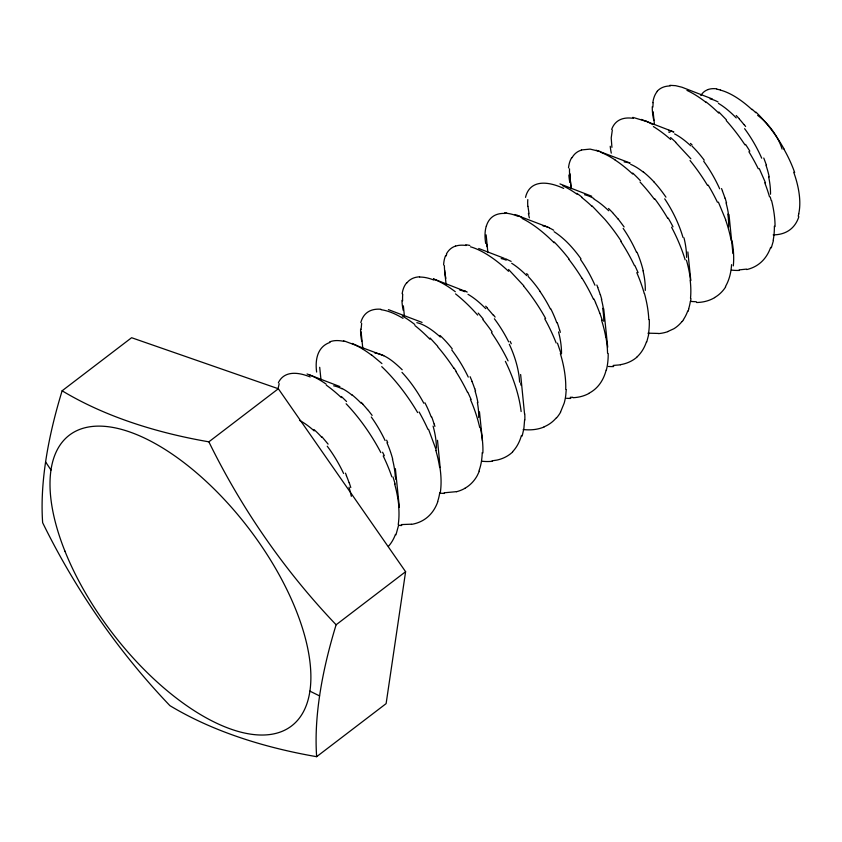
<?xml version="1.0" encoding="UTF-8"?>
<svg xmlns="http://www.w3.org/2000/svg" width="842" height="842" viewBox="0 0 842 842"><rect width="100%" height="100%" fill="white"/><g stroke="black" fill="none" stroke-linecap="round" stroke-linejoin="round"><path stroke-width="1.26" d="M652.887 107.123L653.108 102.871M361.071 329.569L361.65 323.412M524.608 419.832L523.903 428.346L522.177 436.04M566.245 389.551L565.771 395.224A97.735 52.688 55.9 0 1 564.203 403.065L560.509 412.117M690.598 301.373L690.956 298.636M405.602 571.707L386.12 703.617L316.645 756.684A650.477 332.864 -18.9 0 1 169.905 705.649A650.477 571.644 64.1 0 1 42.647 522.703A650.508 238.781 -49.5 0 1 45.594 461.932A650.508 238.781 -49.5 0 1 62.129 390.783L131.605 337.716L278.344 388.751L405.602 571.707L336.126 624.775A650.477 571.644 64.1 0 1 208.858 441.829A650.477 332.864 -18.9 0 1 62.129 390.793M277.944 389.225L279.176 383.699M398.676 524.924L395.961 534.838M648.698 334.463L646.751 341.989M798.784 213.921L798.216 216.152M773.44 240.549L771.293 247.895M612.323 130.068L611.208 137.951L611.923 147.371M687.988 311.393L688.809 309.035M446.028 256.021L446.67 254.41M479.277 471.331L477.225 475.635A102.261 56.446 53 0 1 464.858 488.307M682.209 321.539L683.578 319.739M407.012 282.807L408.012 281.607A101.566 38.964 52.4 0 1 419.59 276.829M208.869 441.829L278.344 388.751M667.769 331.548L673.874 328.748A102.903 56.709 53.9 0 0 682.094 321.412M581.433 149.95L590.105 149.108L600.599 151.644M456.448 491.654L444.176 492.791M746.465 269.114L739.15 269.893M620.512 364.828L613.113 365.449M411.359 524.187L401.276 524.577M492.117 460.816L496.896 460.09A102.187 56.425 52.5 0 0 512.673 451.943M658.476 333.443L648.045 333.169M669.906 85.337L675.61 85.674L681.936 87.221L712.311 98.956M570.223 397.287L572.802 397.277M624.133 161.896L630.121 163.032L596.21 150.223M504.695 212.7L506.589 212.784M690.998 301.457L696.281 301.752M374.827 353.019C385.783 354.44 394.498 362.449 402.192 369.754M465.794 244.727L469.857 245.432M632.858 117.364L645.814 121.259M668.716 130.342L673.874 131.983L641.267 119.417M343.504 340.705L383.752 355.703M545.353 226.287L549.331 227.761M388.404 309.635L422.074 322.412M514.83 214.51L547.963 227.182M478.688 248.485L504.253 258.315M307.046 373.964L339.926 386.583M433.483 278.902L467.236 292.058M559.962 183.903L591.768 196.26M505.558 258.757L511.136 261.399M517.041 215.268L521.619 217.204M464.479 290.827L465.837 291.395M352.209 343.42L356.861 345.578M319.592 695.924L309.856 691.124M371.68 354.998L381.921 363.565M690.482 143.414L692.071 144.908M341.42 396.508L346.546 401.518M508.579 269.493L523.724 285.722M592.158 206.006L604.83 219.33A101.44 46.342 58.7 0 1 621.259 241.244M675.737 142.498L690.872 158.801M608.556 208.479L613.334 213.363M718.805 111.965L726.446 119.869M526.66 273.608L528.25 275.229M485.687 306.183L487.286 307.835M430.104 338.021L437.661 346.251M736.213 115.501L739.392 118.911M361.239 402.36L362.828 404.034M321.865 436.672L328.106 444.134M478.224 313.108L483.15 318.939M367.554 409.465L372.143 415.411M618.06 218.846L624.111 226.919M493.58 315.108L495.117 317.076M744.086 124.49L745.623 126.468M50.994 470.057L45.594 461.932M454.133 368.143L456.29 371.501M382.584 452.207L384.341 455.743M510.157 341.378L511.294 343.757M759.295 168.621L765.504 182.819M467.857 392.34L471.11 399.455M634.879 265.514L638.099 272.629M718.394 202.112L725.72 219.836M593.957 298.994L595.578 302.541M386.636 440.187L387.699 442.576M470.099 376.69L472.162 381.489M428.567 429.367L436.398 450.575M345.441 473.141L346.483 475.541M721.541 188.587L722.531 190.987M596.852 285.028L597.82 287.427M763.768 158.022L766.462 165.243M557.478 343.157L561.077 353.724M599.872 313.192L602.272 320.255M349.251 482.75L350.788 487.55M474.825 388.699L475.583 391.098M393.046 477.046L395.161 484.034M725.151 198.207L726.572 202.985M600.367 294.637L601.746 299.415M434.23 424.052L434.893 426.431M770.241 196.944L771.167 200.407M559.709 329.969L560.34 332.337M445.892 278.292L445.239 275.166A98.335 39.311 49.2 0 1 444.408 265.662M529.06 213.836L527.976 206.385M603.714 308.761L607.713 347.157M571.181 188.471L569.581 173.263L571.192 188.724M479.466 411.822L482.466 440.734M444.618 270.261L446.102 284.491M687.861 251.937L690.808 280.523M653.129 111.744L654.455 124.542M395.372 468.668L399.35 507.347M361.102 331.811L362.828 348.672M319.697 367.291L321.002 379.963M728.993 214.626L732.919 253.547M520.64 374.522L524.524 413.759M403.371 305.867L404.392 316.097M486.139 234.865L487.876 252.632M437.503 440.292L440.155 467.573M316.655 756.684A650.508 238.781 -49.5 0 1 336.137 624.701M798.847 216.731A92.494 46.047 51.2 0 1 773.188 234.855M793.732 172.284A86.705 43.026 54.8 0 1 798.711 213.857M783.86 149.023A82.705 40.069 55.2 0 1 794.669 172.526M755.937 112.091A81.137 38.795 55.6 0 1 784.049 148.981M752.169 109.281A77.611 34.848 55.2 0 1 755.769 112.723M720.363 90.094A76.275 33.27 54.8 0 1 752.106 109.734M716.942 89.263A73.201 31.322 53.6 0 1 720.289 89.936M708.217 89.484A71.275 30.333 53.3 0 1 716.71 88.82M700.849 95.578A70.602 29.807 52.9 0 1 708.248 89.536M710.111 98.903A65.287 22.692 55.9 0 1 718.026 101.945M718.458 103.408A68.202 24.671 57.7 0 1 736.234 117.922M739.371 119.101A63.582 26.47 61 0 1 744.033 124.669M744.612 128.679A68.097 29.596 61.5 0 1 761.705 158.191M765.978 165.2A65.865 34.164 61.3 0 1 769.22 176.957M768.63 176.788A68.791 37.153 60.5 0 1 770.504 194.218M668.685 132.057A67.665 23.176 50.5 0 1 669.885 132.352M674.589 133.91A68.36 24.418 57.2 0 1 690.724 145.771M692.071 146.14A64.866 26.06 60.4 0 1 704.238 160.201M703.68 161.222A68.118 29.786 61.5 0 1 719.668 188.808M722.383 190.997A64.024 32.512 61.6 0 1 724.994 198.186M726.046 202.869A67.339 35.638 61 0 1 728.488 214.394M727.804 214.131A68.486 37.395 60.1 0 1 728.656 226.908M630.679 164.348A68.044 24.05 56.7 0 1 643.604 172.357M643.456 172.042A67.265 25.481 59.1 0 1 654.223 182.146M654.15 182.146A65.276 26.607 60.7 0 1 665.959 197.175M664.706 198.838A66.318 29.828 61.8 0 1 682.967 237.37M683.978 237.812A68.244 36.259 60.9 0 1 686.577 257.357M584.558 194.765A65.034 22.313 54.9 0 1 593.768 198.459M593.873 199.049A68.391 24.618 57.5 0 1 608.724 210.763M613.313 213.552A63.687 26.355 60.9 0 1 618.017 219.015M623.154 228.371A68.118 30.428 61.7 0 1 636.52 252.284M637.026 252.242A65.129 32.47 61.8 0 1 643.246 270.84M643.056 270.85A68.697 36.922 60.6 0 1 645.277 290.427M542.974 225.877A63.655 21.997 55.5 0 1 545.427 226.435M549.405 227.961A67.476 24.186 57.3 0 1 553.699 230.255M554.12 231.708A68.634 24.997 57.9 0 1 566.171 241.338A65.223 25.881 60.2 0 1 580.991 258.82M580.506 259.462A67.96 29.817 61.6 0 1 594.936 285.206M597.673 287.438A63.276 32.228 61.6 0 1 600.22 294.616M601.399 299.331A67.297 35.722 60.9 0 1 603.377 308.614M602.683 308.361A68.528 37.522 60 0 1 603.756 321.276M501.179 258.578A65.781 22.345 53.7 0 1 506.231 260.157M511.704 263.293A68.381 25.007 58.1 0 1 526.713 275.618M528.155 276.45A65.108 26.639 60.7 0 1 540.09 291.311M539.975 291.427A68.718 30.67 61.7 0 1 550.31 308.825M550.721 308.677A65.876 32.175 61.9 0 1 556.783 322.76M557.288 322.791A63.676 32.827 61.4 0 1 559.551 329.938M558.541 331.937A68.276 36.385 60.8 0 1 561.509 353.693M459.774 290.069A64.908 22.25 54.9 0 1 464.868 291.69M467.994 294.311A68.255 24.639 57.6 0 1 485.729 308.635M487.244 308.256A64.139 26.344 60.8 0 1 493.465 315.487M494.391 318.771A68.234 29.575 61.5 0 1 508.673 341.884M509.326 344.294A66.202 32.733 61.8 0 1 519.609 382.142M520.851 383.036A66.865 37.806 58.6 0 1 520.851 385.12M416.822 322.686A66.518 22.913 55.3 0 1 440.345 337.042M440.019 335.453A64.876 25.702 60.1 0 1 452.27 348.904M451.765 349.956A68.139 29.354 61.4 0 1 468.268 377.09M472.015 381.5A63.824 32.333 61.6 0 1 474.667 388.678M475.067 391.025A66.834 35.017 61.2 0 1 477.919 402.665M477.382 402.497A68.728 37.48 60.2 0 1 478.698 417.6M401.992 372.375A66.276 26.797 60.5 0 1 423.81 403.223M424.926 402.792A66.002 32.028 61.9 0 1 431.167 416.832M431.683 416.853A63.992 32.827 61.5 0 1 434.072 424.021M433.083 426.063A68.223 36.164 60.9 0 1 436.44 447.955M333.642 385.836A65.223 22.239 54.2 0 1 341.978 388.783M341.705 388.299A68.612 24.639 57.4 0 1 351.998 395.098M351.872 394.709A67.192 25.776 59.4 0 1 361.218 403.307M362.807 404.234A63.424 26.165 60.9 0 1 367.512 409.644M371.28 416.99A68.497 30.165 61.6 0 1 385.099 440.545M386.962 442.703A64.971 32.606 61.7 0 1 392.709 459.153M392.425 459.122A68.623 36.532 60.8 0 1 395.266 476.951M395.751 477.267A67.16 37.848 58.8 0 1 395.793 479.372M299.499 420.411A68.444 24.481 57.2 0 1 314.182 430.915M313.961 429.494A66.15 26.039 60 0 1 321.802 437.324M327.243 446.197A68.234 29.544 61.5 0 1 343.61 473.488M346.336 475.562A63.455 31.975 61.7 0 1 349.093 482.74M348.988 487.276A68.213 35.838 61.1 0 1 351.325 496.359M653.834 120.501A101.545 41.858 48.1 0 1 652.287 106.66M652.866 102.65A100.177 38.648 51.5 0 1 657.318 91.368M657.213 91.231A102.145 39.227 52.1 0 1 670.285 85.947M686.946 90.389A102.208 40.774 56 0 1 706.227 102.545M706.143 102.008A100.356 40.837 56.8 0 1 718.742 113.102M726.246 120.574A101.219 45.721 58.6 0 1 744.981 144.877M745.528 144.382A100.893 46.321 58.8 0 1 749.822 151.139M748.885 151.718A102.335 48.11 58.8 0 1 758.284 168.789M764.746 182.767A99.661 49.983 58.3 0 1 769.483 196.723M771.556 200.533A102.24 54.004 57.2 0 1 775.061 226.645M774.366 226.193A100.577 53.825 56.3 0 1 773.167 240.317M770.672 247.327A101.577 55.782 53.9 0 1 746.717 269.566M739.423 270.419A99.924 54.056 49.6 0 1 731.487 270.103M611.292 153.128A100.956 43.763 47.2 0 1 610.229 146.255M611.681 129.394A101.524 39.006 51.9 0 1 633.416 118.364M645.719 120.985A102.05 41.784 57 0 1 652.887 124.669M653.371 126.563A102.208 41.079 56.4 0 1 670.674 139.467M670.59 137.551A99.335 41.069 57.2 0 1 675.747 142.224M690.061 160.538A102.135 45.636 58.5 0 1 707.543 185.45M708.185 185.082A101.45 46.626 58.9 0 1 717.416 202.227M725.583 219.815A101.398 51.857 58 0 1 731.172 240.517M732.035 240.886A101.619 54.488 56.5 0 1 733.298 265.893M731.572 264.641A99.124 53.404 55.9 0 1 725.436 286.543M725.688 286.838A102.703 56.593 53.4 0 1 714.563 297.563M714.616 297.636A99.987 55.193 52.6 0 1 696.629 302.51M569.845 182.482A101.461 42.626 47.7 0 1 568.866 174.989M569.729 175.599A98.23 38.953 49.6 0 1 569.529 168.789M568.518 167.905A99.019 38.985 50 0 1 571.813 157.528M572.034 157.759A102.008 39.174 52.1 0 1 581.538 150.108M600.862 152.339A102.082 41.079 56.3 0 1 615.06 159.896M615.081 160.001A101.503 41.079 56.6 0 1 632.658 174.02M632.668 173.042A97.925 41.921 57.9 0 1 640.341 180.641M640.046 182.051A99.535 43.679 58.2 0 1 654.371 199.238M654.718 198.712A102.724 47.152 58.7 0 1 667.727 218.331M668.18 218.089A100.24 47.752 58.8 0 1 673 226.761M671.569 227.193A99.524 47.531 58.8 0 1 685.146 259.82M686.462 260.241A102.219 53.13 57.6 0 1 690.535 280.365M690.177 280.186A101.598 53.572 57.1 0 1 690.503 298.278M690.377 301.204A97.209 52.351 56 0 1 688.64 308.877M687.682 311.119A100.577 55.193 53.9 0 1 683.42 319.571M667.832 331.643A101.251 55.635 51.4 0 1 658.56 333.611M529.365 217.836A102.166 42.479 47.9 0 1 528.397 213.415M527.818 206.258A98.061 38.921 49.6 0 1 527.797 199.596M525.534 197.375A99.966 38.848 50.9 0 1 563.687 188.408M562.519 185.629A102.387 41.174 56.3 0 1 577.002 194.218M576.833 193.323A100.587 41.458 57.1 0 1 581.885 197.091M581.948 197.638A101.377 41.732 57.1 0 1 592.147 206.5M620.901 241.538A101.945 47.878 58.8 0 1 634.458 265.567M636.794 272.661A99.04 49.289 58.4 0 1 644.214 293.374M644.446 293.469A102.524 53.046 57.7 0 1 648.793 319.55M649.277 319.855A100.409 53.172 57 0 1 648.414 334.221M646.477 341.747A101.282 55.583 54.1 0 1 636.678 357.25M636.731 357.313A101.556 56.035 51.9 0 1 620.428 364.67M613.681 366.554A101.45 54.856 49.6 0 1 608.408 366.449M487.076 246.738A102.345 42.321 48 0 1 486.581 244.127M485.697 243.506A98.903 39.784 48.9 0 1 486.297 226.119M486.36 226.13A101.503 39.079 51.8 0 1 505.137 213.436M506.852 213.3A98.461 38.5 54.7 0 1 517.356 216.047M522.008 218.415A101.229 41.047 56.7 0 1 554.089 242.738M554.152 241.928A98.609 43.468 58.3 0 1 568.95 258.862M568.75 259.178A102.345 46.889 58.7 0 1 582.064 278.428M582.18 278.355A101.419 47.478 58.8 0 1 593.378 299.047M595.473 302.552A96.83 47.868 58.5 0 1 599.767 313.182M601.525 320.097A101.24 52.446 57.7 0 1 605.777 337.084M605.914 337.147A102.85 53.804 57.5 0 1 607.545 353.072M608.198 353.493A99.019 52.972 56.5 0 1 606.324 370.206M606.156 370.059A100.745 55.593 53.4 0 1 588.684 393.382M588.779 393.519A100.114 55.214 52.2 0 1 573.013 397.708M570.802 398.424A101.493 54.73 49.4 0 1 566.382 398.266M443.618 264.988A99.545 39.121 50.2 0 1 445.597 255.589M446.386 254.095A102.366 39.353 51.8 0 1 455.585 246.064M455.606 246.106A99.966 38.332 52.8 0 1 466.215 245.506M470.436 246.79A101.408 40.374 55.9 0 1 508.536 271.292M523.598 286.017A102.008 47.141 58.8 0 1 545.627 318.455M544.753 318.813A99.64 47.026 58.8 0 1 556.152 342.989M560.33 353.545A101.966 53.004 57.6 0 1 565.729 389.183M560.583 412.191A99.735 55.183 52.5 0 1 556.636 417.779M556.488 417.6A102.661 56.614 53.4 0 1 544.132 426.778M544.216 426.894A98.914 54.393 51.4 0 1 523.198 429.536M403.181 310.298A100.798 41.511 48.1 0 1 401.95 300.352M402.623 300.847A98.125 38.669 50 0 1 402.76 294.29M402.16 293.732A99.682 38.879 50.6 0 1 406.854 282.628M419.716 277.071A98.914 38.227 53.9 0 1 433.977 280.07M433.556 279.102A102.166 41.332 56.6 0 1 455.301 291.732M455.554 293.89A99.566 40.637 56.9 0 1 477.667 315.076M482.845 319.571A101.514 46.699 58.7 0 1 492.128 331.958M491.486 332.653A101.587 46.299 58.8 0 1 508.063 360.871M505.368 361.334A99.914 46.815 58.9 0 1 521.124 411.538M524.777 413.917A101.871 53.867 57.1 0 1 524.84 419.99M521.451 435.419A100.903 55.077 54.8 0 1 512.536 451.765M492.37 461.269A99.851 54.162 49.8 0 1 482.003 461.248M361.734 341.22A100.219 40.648 48.6 0 1 360.608 329.19M360.818 322.581A101.24 39.1 51.4 0 1 380.91 309.246M381.1 309.73A99.83 38.837 54.3 0 1 403.013 318.339M402.308 315.982A102.766 41.721 56.7 0 1 414.769 324.475M414.885 325.538A99.703 41.016 57.1 0 1 429.946 339.252M437.545 346.578A102.071 46.584 58.7 0 1 453.901 368.343M456.038 371.69A101.871 47.994 58.8 0 1 467.542 392.393M470.436 399.476A99.503 50.362 58.2 0 1 479.656 427.231M480.298 427.494A102.229 53.856 57.2 0 1 482.876 453.007M482.234 452.564A99.019 53.172 56.1 0 1 478.93 470.983M464.879 488.339A101.682 56.035 52 0 1 456.49 491.728M444.492 493.433A100.766 54.277 49.3 0 1 440.019 493.138M316.634 372.059A100.493 42.637 47.5 0 1 329.98 342.431M329.569 341.926A99.651 38.279 53.1 0 1 343.841 341.368M356.934 345.82A102.524 41.574 56.7 0 1 371.711 355.271M381.731 366.638A100.145 42.689 57.8 0 1 417.643 412.591M419.106 411.991A100.503 47.11 58.8 0 1 427.957 429.388M435.83 450.428A102.787 53.288 57.7 0 1 439.64 467.321M439.945 467.478A101.524 53.456 57.2 0 1 440.955 486.097A98.724 52.625 56.6 0 1 440.229 493.075M439.745 492.696A98.293 52.962 55.8 0 1 437.64 501.537M437.787 501.695A101.377 55.898 53.4 0 1 411.464 524.387M401.729 525.534A101.693 54.667 49.1 0 1 399.045 525.366M278.365 382.805A100.03 38.385 52.2 0 1 310.235 376.974M309.309 374.837A102.071 41.153 56.5 0 1 326.107 384.089M326.296 385.162A101.251 41.3 56.8 0 1 341.389 397.635M346.115 403.76A101.145 44.742 58.3 0 1 380.837 452.575M383.194 455.943A98.998 48.257 58.6 0 1 391.825 476.793M394.614 483.876A102.661 53.288 57.7 0 1 398.876 507.073M398.719 506.989A100.714 53.225 57.1 0 1 398.234 524.555M395.456 534.375A101.893 55.961 54 0 1 388.436 546.332M757.642 115.365A35.943 16.882 52.6 0 1 782.081 149.045M64.918 551.11A182.977 85.968 52.6 0 0 290.606 726.657A182.977 85.968 52.6 0 0 185.745 464.005A182.977 85.968 52.6 0 0 64.918 551.11"/></g></svg>
